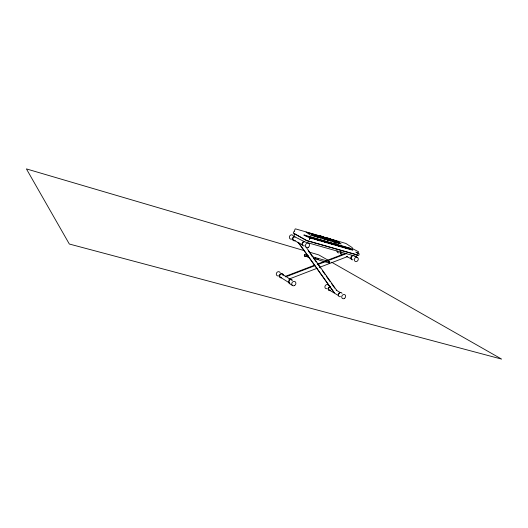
<?xml version="1.0" encoding="UTF-8"?>
<svg xmlns="http://www.w3.org/2000/svg" width="528" height="528" viewBox="0 0 528 528"><rect width="100%" height="100%" fill="white"/><g stroke="black" fill="none" stroke-linecap="round" stroke-linejoin="round"><path stroke-width="0.79" d="M310.127 238.102L310.147 237.296L307.21 235.851M315.084 258.793L315.427 258.245M294.149 231.66L295.159 228.967L295.687 228.914L345.926 243.467L352.229 247.619L352.433 248.576L358.571 251.797L358.037 253.334L356.598 252.569M308.953 237.118L309.197 236.425L309.692 236.564L312.635 238.009L312.622 238.821L310.721 237.884M309.652 238.339L309.401 239.455L309.949 237.864L304.768 235.013M310.721 237.626L310.959 236.933L311.454 237.072L314.411 238.517L314.398 239.329L312.49 238.392M311.995 237.989L312.233 237.296L312.728 237.442L315.691 238.887L315.671 239.692L314.398 239.065M313.757 238.498L313.995 237.805L314.483 237.943L317.46 239.395L317.44 240.2L314.886 238.953M314.952 238.841L315.19 238.148L315.678 238.286L318.655 239.738L318.641 240.544L316.081 239.29M316.147 239.184L316.384 238.491L316.873 238.63L319.856 240.082L319.843 240.887L316.635 239.323M317.968 239.705L318.206 239.012L318.694 239.151L321.684 240.603L321.671 241.408L318.457 239.844M320.971 240.563L321.209 239.877L321.697 240.016L324.7 241.468L324.687 242.273L323.393 241.646M323.334 241.243L323.572 240.557L324.06 240.695L327.07 242.154L327.063 242.953L325.116 242.009M325.07 241.745L325.307 241.052L325.789 241.197L328.812 242.649L328.799 243.454L326.205 242.194M328.079 242.603L328.317 241.916L328.799 242.055L331.835 243.52L331.822 244.319L329.215 243.058M329.254 242.939L329.492 242.253L329.974 242.392L333.01 243.857L333.003 244.655L329.736 243.078M332.178 243.778L332.409 243.098L332.891 243.236L335.947 244.695L335.933 245.494L334.627 244.867M333.445 244.147L333.683 243.461M335.155 244.636L335.392 243.956M336.316 244.966L336.554 244.286L337.029 244.424L340.105 245.89L340.098 246.688L336.798 245.104M339.181 245.791L339.418 245.111L339.893 245.243L342.976 246.715L342.969 247.513L340.316 246.246M342.098 246.629L342.335 245.949L342.811 246.081L345.906 247.553L345.899 248.351L342.573 246.761M343.213 246.946L343.451 246.266L343.926 246.404L347.021 247.876L347.021 248.668L344.355 247.401M346.018 247.751L346.249 247.071L346.724 247.21L349.833 248.681L349.833 249.48L347.827 248.523M347.259 248.107L347.497 247.434L347.965 247.566L351.087 249.044L351.08 249.836L348.401 248.563M348.909 248.582L349.14 247.903L349.615 248.041L352.737 249.52L352.737 250.312L350.717 249.355M331.274 239.963L331.32 239.62L332.429 240.332M331.729 239.877C334.151 241.824 340.237 243.032 338.963 242.748M337.669 242.484L338.085 242.741L338.191 242.26L332.402 240.583L332.079 240.095L333.28 240.583M332.614 240.24L333.901 240.504L333.788 240.979M333.168 241.065L332.871 240.326M333.373 240.722L333.485 240.247L333.901 240.504M333.551 241.032L333.94 241.547L333.637 240.808L332.845 240.577L333.26 240.834M331.162 239.969L333.643 241.923M333.986 240.643L335.273 240.9L335.168 241.382M333.96 241.289L333.637 240.808M334.554 241.461L334.666 240.986L333.465 240.497L334.818 241.547L333.524 241.283M334.772 240.867L335.273 240.9M335.933 241.864L336.039 241.382C333.927 240.115 335.881 241.976 334.93 241.428M336.593 243.342L334.541 242.55M334.996 241.461L335.326 241.943L335.016 241.204L334.231 240.979L334.64 241.237M335.63 241.124L336.026 241.633M335.861 241.072L335.366 241.039L337.418 241.778L337.313 242.26L336.989 241.771L338.191 242.26M336.29 242.081C339.141 243.269 335.689 241.171 336.706 242.345L336.811 241.864C334.673 241.633 337.306 242.075 332.759 240.801M336.145 241.263L330.04 239.29L331.3 239.884L330.409 239.435M336.395 241.606L336.791 242.121M337.775 242.002L338.177 242.517M322.45 237.085L328.594 239.039M323.024 238.141C323.717 238.735 323.413 236.755 325.03 238.029C324.641 237.844 322.898 237.145 323.73 237.468M323.182 238.22C324.245 236.716 324.885 238.418 324.146 237.818M323.294 238.273L323.664 237.442M324.324 238.92L324.463 237.719L324.001 238.61L324.258 237.659L324.72 237.93L324.093 237.521L323.928 238.577L324.166 237.56L323.77 237.369L323.446 238.333L323.888 237.422M324.001 237.468L323.591 238.385L324.595 238.781M324.265 238.722C324.628 237.435 325.486 237.739 324.41 238.775L324.014 238.762L324.304 238.96M324.113 238.663L324.707 237.811M324.331 238.755L325.03 237.739L326.971 238.715M324.509 238.814L325.116 237.752L326.482 238.465M324.812 238.913L325.208 237.778M325.321 237.811L325.01 238.775L325.67 237.956M326.971 239.276L326.575 239.237L326.891 238.273C328.225 238.973 325.255 237.145 326.007 239.237C325.096 239.243 326.429 237.97 325.439 237.857C324.225 238.841 325.347 239.263 325.558 237.904M325.123 238.814L325.439 238.003L326.641 238.557M325.281 238.874C327.248 238.154 324.344 237.831 325.736 238.095M325.842 238.049L325.459 238.927L326.099 239.125M325.895 238.346C326.476 237.712 325.354 240.431 326.027 238.168M325.71 239.111L326.139 238.201M325.796 239.151L326.291 238.194L327.598 238.993M326.561 238.174L326.106 239.263L326.436 239.323M326.33 239.329L326.773 238.234L326.337 239.323L326.126 239.006L326.634 239.263L327.01 238.326M326.687 239.276L327.122 238.372M326.819 239.323L327.215 238.425L328.225 238.887L326.403 238.293M326.964 239.428L327.287 238.465L327.07 239.481M327.129 239.514L327.479 238.59L328.04 238.814M327.32 239.824L327.591 238.623M327.393 239.626L327.71 238.663C328.904 239.309 326.06 238.207 327.525 238.709M327.287 239.587L327.835 238.715M327.941 238.762L327.142 239.666L327.545 239.771M327.459 239.659L328.126 238.636L329.789 239.382L328.079 238.636L330.053 239.468M328.198 238.649L327.644 239.719M327.855 239.732L328.291 238.676M328.403 238.709L328.079 239.666L328.555 239.864M328.132 239.296L328.31 239.045M329.875 239.461C327.895 237.092 327.967 242.068 329.525 238.742M328.046 239.646L328.64 238.801M328.753 238.847L328.205 239.712M328.416 239.785L328.984 239.006L328.522 238.748M328.706 239.969L329.089 239.052M329.201 239.092L328.898 240.055L329.551 239.23M329.32 239.131L329.723 239.395L329.32 239.131L328.832 240.022L329.439 239.177M329.168 240.154L329.756 239.125L331.366 239.824L330.726 240.596L331.155 239.692M330.614 238.96L330.139 239.646L330.502 238.874L330.165 238.775C327.571 241.685 332.046 237.64 330.106 239.62M329.703 239.23C331.98 238.623 328.667 241.56 330.079 239.191M330.297 240.233L329.762 240.148L330.139 239.323M329.881 240.194L330.198 239.237L330.614 239.494L330.198 239.237M330 240.24L330.429 239.336L329.525 239.25M330.673 239.052C331.129 241.362 329.696 240.22 329.465 240.194M331.049 239.791L330.158 239.177M331.003 240.596L331.386 239.844L330.924 239.593C330.297 241.454 330.488 240.016 330.422 239.336M330.323 240.438L330.772 239.54M330.482 240.511L330.805 239.554M330.673 240.583L331.043 239.646M330.851 240.643L331.32 239.785M338.276 242.431L339.458 243.243L333.808 241.613L339.537 243.23L336.138 241.006L339.438 243.23M319.678 236.63L319.414 236.062L319.909 235.805L319.572 236.603L319.618 236.148L320.08 236.405L319.889 235.877M322.291 237.389L322.179 236.465C322.991 236.366 322.931 237.666 322.179 236.861M319.645 236.65L320.021 235.891M319.717 236.669L320.179 236.009M321.037 236.683L320.866 236.082L321.209 236.181L320.945 237.026M320.918 236.524L320.912 236.96M320.879 236.98L321.209 236.181M321.321 236.267L321.017 237.046L321.189 236.26M321.479 236.386L321.38 236.782L321.387 236.313M322.126 237.31L322.502 236.636M322.258 237.409L322.516 236.557M322.331 237.428L322.634 236.643M322.687 236.735L322.648 237.125M322.7 236.696L322.443 237.019M327.756 238.63L327.578 238.029L328.238 238.366M327.822 238.148L327.584 238.92L327.914 238.121M327.697 239.039L328.027 238.207M328.086 238.3L327.677 238.504M328.192 238.333L328.192 238.874M328.489 238.999L329.201 238.498L329.017 239.362L329.314 238.583M329.479 238.702L329.38 239.098L328.898 238.894M330.528 239.362L330.68 239.006M331.294 240.623L330.132 239.428M331.221 239.837C329.254 239.092 331.987 240.2 330.924 239.593M329.769 239.507L329.677 239.501M328.977 239.111L329.472 239.336M327.334 238.649L327.03 238.432M325.439 237.857L325.73 238.234M324.727 238.828L324.423 238.636M323.941 238.445L323.341 238.141L323.862 238.372M308.095 256.258L308.029 257.044L308.194 256.311M326.891 238.273L327.228 238.649M324.991 238.121L325.208 237.904M324.192 237.719L323.651 237.765M323.565 237.435L323.242 237.343L323.644 237.329M330.488 239.521L330.779 239.804M327.604 238.517L328.779 238.973M325.004 237.778L325.664 238.062M288.836 279.154L317.123 268.277M319.414 267.399L347.701 256.522L347.107 256.225M314.272 265.3L285.206 276.421L285.925 276.87M317.328 264.132L324.212 261.499M325.743 260.911L345.622 253.301M285.826 276.811L314.926 265.67M317.988 264.495L346.322 253.645M315.553 258.205L315.104 258.925M306.346 255.618L305.89 256.344M330.7 240.722L330.205 240.504M330.983 240.035L330.865 240.009M329.096 240.293L328.462 240.035L329.05 240.332M327.802 238.808L327.274 238.722M324.733 238.544L325.307 238.742M329.003 239.131L329.32 239.276M326.462 238.247L326.964 238.412M326.047 238.544L326.245 238.616M324.72 238.623L325.241 238.715M328.258 238.9L327.881 238.623M333.59 241.936L334.033 241.672L333.564 241.474M325.961 238.247L325.294 238.062M323.71 238.425L324.383 238.623M326.02 239.243L325.631 239.303M319.341 236.353L320.423 237.125M323.539 237.29L323.017 238.135L323.44 237.376M326.469 239.045L326.548 239.072M329.729 239.989L330.205 240.187L329.861 240.029M308.227 255.638L304.96 254.694A0.785 0.673 -61.1 0 0 304.498 256.034C306.194 257.822 305.362 254.905 306.761 255.809M308.029 257.044L307.098 256.76L306.372 255.565M315.005 258.872L313.771 258.628L313.348 257.631M318.424 259.01C317.321 259.433 316.371 260.258 315.691 258.179M329.149 262.964L329.05 262.904A0.772 0.653 -61.6 0 0 329.505 261.591L329.611 261.644A0.772 0.653 -61.6 0 1 329.149 262.964L318.919 260.099L318.397 259.05M312.088 256.694L329.611 261.644M315.579 258.146L315.968 258.397M294.05 231.607L293.238 233.066L306.854 240.709L358.71 255.44L359.245 253.909L355.74 252.054M319.46 239.375L322.945 240.966L322.931 241.771L320.357 240.517M322.39 240.214L325.888 241.811L325.875 242.616L323.935 241.672M337.715 244.622L341.266 246.226L341.26 247.018L338.613 245.758M340.639 245.461L344.203 247.064L344.197 247.863L340.877 246.279M344.566 246.589L348.143 248.2L348.137 248.992L346.137 248.041M326.799 242.24L326.317 242.101L326.555 241.415L330.066 243.012L330.053 243.811L327.452 242.55M330.904 243.415L330.422 243.276L330.66 242.59L334.184 244.193L334.178 244.992L331.558 243.731M320.714 236.438L321.057 236.537M328.713 238.755L329.05 238.854M319.592 236.194L320.08 236.405M320.892 236.577L321.38 236.782M326.291 238.194L322.205 236.953L322.225 237.343M320.76 236.782L321.724 237.508M322.073 237.158L323.037 237.884M329.096 239.177L329.703 239.422M331.043 239.752L330.7 239.639M337.418 241.778L334.844 240.893M324.786 238.392L327.096 239.059M318.8 237.039L319.519 237.428L318.371 236.92L319.136 237.329M334.91 241.685L335.696 241.916M321.176 236.683L320.866 236.485M329.168 238.999L328.858 238.801M304.55 250.721L26.4 168.901L69.333 244.028L501.6 359.099L331.63 262.231M309.289 252.113L318.773 254.905L328.06 260.198M328.357 239.983L327.829 239.692M328.977 240.26L329.116 240.28M323.882 237.56L323.367 237.257L323.763 237.521M324.397 237.805L323.77 237.369M325.274 238.168L325.327 238.247M327.327 239.448L327.637 239.58L327.274 239.435M325.301 238.88L326.06 239.105M326.113 238.458L326.456 238.577L326.066 238.432M324.469 238.088L324.469 238.154M330.521 240.596L330.99 240.847L330.409 240.702M325.862 239.25C327.023 239.811 325.136 239.118 326 239.356M327.268 239.758C326.014 239.184 328.574 240.299 327.413 239.758M335.874 244.088L338.936 245.56L338.93 246.352L337.61 245.725M334.158 243.599L337.22 245.065L337.207 245.863L334.58 244.596M354.638 256.106L357.502 257.512A2.251 1.874 -62.8 0 1 357.067 261.287A2.251 1.874 -62.8 0 1 354.367 259.466A2.251 1.874 -62.8 0 1 357.502 257.512M308.411 236.201L311.355 237.64L311.335 238.451L310.075 237.831M346.243 256.337L351.12 258.786M293.548 240.115L302.518 244.834M317.684 259.75L317.75 258.971L318.496 259.103M304.96 254.694L305.059 254.747A0.785 0.673 -61.1 0 0 304.597 256.087L304.498 256.034M336.151 290.129L340.461 292.697M325.043 237.739L325.558 238.049M329.168 290.017L338.62 295.647M336.237 241.039L336.646 241.296M336.217 241.296L336.633 241.553M336.989 241.771L337.399 242.035M334.25 240.722L334.666 240.986M282.236 274.21L285.575 276.302M286.909 277.134L291.581 280.064A1.802 1.544 -58.1 0 0 291.212 279.906M332.521 240.101L332.112 239.844L332.402 240.583M280.375 277.193L289.681 283.114A1.802 1.544 -58.1 0 1 289.37 282.85M289.417 283.536L292.585 285.562M330.515 239.382L333.808 241.613M327.71 238.663L328.112 238.933M326.264 238.247L326.66 238.511M324.588 237.758L324.984 238.029M322.265 236.993L324.014 238.168M323.407 238.055L321.539 236.94L322.793 237.877M322.093 237.679L320.225 236.557L321.473 237.501M319.414 236.062L319.882 236.346M320.793 237.303L318.925 236.181L320.258 237.079M306.002 246.959L336.831 290.532M308.194 250.628L312.457 256.654M313.408 257.994L316.246 262.013M317.196 263.353L320.516 268.039M322.41 270.719L325.255 274.732M326.198 276.071L329.993 281.431M331.412 283.437L334.732 288.123M330.343 290.572A2.178 1.822 -59.6 0 1 328.145 288.915A2.178 1.822 -59.6 0 1 330.297 286.48M327.083 288.631A2.158 1.815 -59.6 0 1 324.951 287.423A2.158 1.815 -59.6 0 1 326.212 284.797A2.158 1.815 -59.6 0 1 328.568 285.549M342.481 254.041A1.716 1.439 -62.9 0 1 341.075 251.638M351.82 259.136A1.749 1.465 -62.8 0 1 351.536 258.872M351.338 258.522A1.749 1.465 -62.8 0 1 351.331 257.242M351.529 256.826A1.749 1.465 -62.8 0 1 352.539 256.021M340.487 296.611A2.224 1.848 -59.6 0 1 338.309 295.376A2.224 1.848 -59.6 0 1 339.61 292.67A2.224 1.848 -59.6 0 1 342.012 293.436M330.284 290.136A1.703 1.426 -59.6 0 1 328.561 288.842A1.703 1.426 -59.6 0 1 330.244 286.935M338.699 295.066A1.742 1.452 -59.6 0 1 338.692 294.637M338.989 293.792A1.742 1.452 -59.6 0 1 339.616 293.159M339.174 252.793A2.171 1.828 -62.9 0 1 337.016 250.807M342.533 254.476A2.185 1.841 -62.9 0 1 340.619 253.763A2.185 1.841 -62.9 0 1 340.738 251.414M353.008 259.723A2.237 1.868 -62.8 0 1 350.81 257.69A2.237 1.868 -62.8 0 1 353.483 255.545M291.694 239.098A2.237 1.947 -62.2 0 1 289.423 237.765A2.237 1.947 -62.2 0 1 290.723 235.039A2.237 1.947 -62.2 0 1 293.218 235.897M281.622 277.768A2.244 1.94 -58.1 0 1 279.299 276.316A2.244 1.94 -58.1 0 1 280.982 273.629A2.244 1.94 -58.1 0 1 283.305 275.081M281.14 277.391A1.756 1.518 -58.1 0 1 279.715 275.893A1.756 1.518 -58.1 0 1 281.186 274.039A1.756 1.518 -58.1 0 1 282.869 275.213M278.632 275.867A2.224 1.927 -58.1 0 1 276.355 274.6A2.224 1.927 -58.1 0 1 277.649 271.887A2.224 1.927 -58.1 0 1 280.15 272.686M294.314 240.339A1.762 1.531 -62.2 0 1 292.941 238.412A1.762 1.531 -62.2 0 1 295.053 236.96M302.9 244.926A1.808 1.558 -62.1 0 1 302.683 244.563M302.656 243.23A1.808 1.558 -62.1 0 1 302.861 242.807M303.151 242.438A1.808 1.558 -62.1 0 1 303.917 241.976M289.034 282.091A1.802 1.544 -58.1 0 1 289.12 281.193M289.324 280.771A1.802 1.544 -58.1 0 1 289.615 280.401M304.471 245.824A2.303 1.987 -62.1 0 1 302.102 243.982A2.303 1.987 -62.1 0 1 304.385 241.428M295.304 240.504A2.251 1.954 -62.2 0 1 292.479 239.21A2.251 1.954 -62.2 0 1 294.697 236.432M289.892 283.741A2.297 1.967 -58.1 0 1 289.133 280.295A2.297 1.967 -58.1 0 1 292.519 280.427M294.241 233.548L294.208 236.518L304.927 241.949L356.123 256.436L357.733 254.991L306.484 240.425L294.241 233.548M309.626 233.673L308.636 233.244L309.626 233.673M328.528 262.046C328.574 263.637 330.363 261.551 328.858 261.961C328.667 263.644 329.828 260.865 328.528 262.046M329.373 238.676L329.228 239.032L329.38 238.63M324.647 239.019L323.737 238.649L324.647 239.019M320.72 237.824L319.684 237.395L320.72 237.824M312.939 235.125L311.56 234.551L312.939 235.125M329.406 239.573L329.036 239.408L329.399 239.56M328.112 239.527L328.64 239.778L328.086 239.514M305.065 235.396L303.818 235.033L307.712 236.854L305.065 235.396M336.494 240.9L306.016 232.069L310.405 235.112L341.108 243.969L336.494 240.9M317.196 235.917L313.526 234.854L314.86 235.772L318.542 236.834L317.196 235.917M315.421 236.069L314.899 235.924L316.14 236.564L315.421 236.069M316.272 236.313L315.784 236.174L317.018 236.828L316.272 236.313M317.104 236.557L316.615 236.412L317.849 237.065L317.104 236.557M318.008 236.815L317.519 236.676L318.754 237.329L318.008 236.815M298.617 242.583L297.977 242.246L334.31 292.816L298.617 242.583M330.317 239.395L329.802 239.118L330.323 239.428M344.434 298.439A2.244 1.861 -59.6 0 0 344.857 294.716A2.244 1.861 -59.6 0 0 341.722 296.696A2.244 1.861 -59.6 0 0 344.434 298.439M294.65 285.49A2.317 1.98 -58.1 0 0 295.04 281.635A2.317 1.98 -58.1 0 0 291.746 283.668A2.317 1.98 -58.1 0 0 294.65 285.49M308.293 247.328A2.323 2 -62.1 0 0 308.695 243.415A2.323 2 -62.1 0 0 305.402 245.414A2.323 2 -62.1 0 0 308.293 247.328"/></g></svg>
